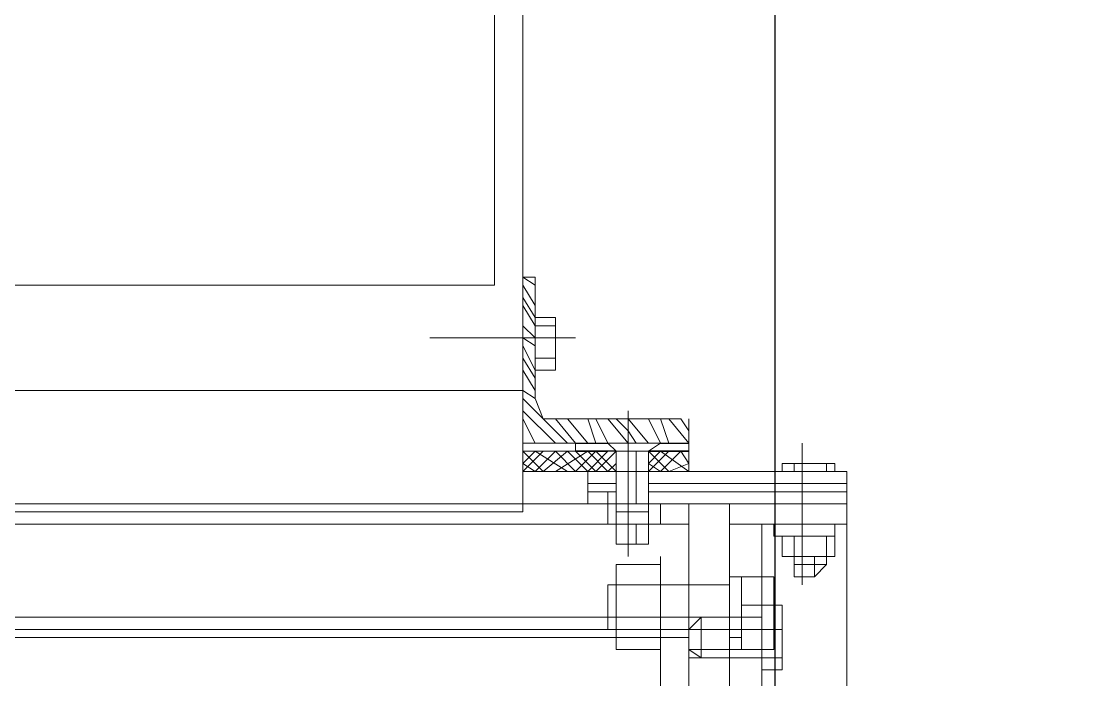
# Model space of a CAD drawing. Header units: millimetres. Extents: x 3220 to 226993, y 817 to 176024.
# Drawn here: x 123854.3 to 124230.3, y 147836.5 to 148072 of the extents above; entities that cross this region are included whole.
import ezdxf

# ---------------------------------------------------------------- set-up
doc = ezdxf.new("R2010")
doc.units = ezdxf.units.MM

# ---------------------------------------------------------------- blocks, each defined once
blk = doc.blocks.new('ligne broyage 2')
at = {"color": 7, "linetype": 'Continuous', "lineweight": 15, "true_color": 0x000007}
for points in [[(1771.13, 10342.84), (1771.13, 9728.04), (1771.13, 9728.04)], [(2370.01, 10020.25), (2370.01, 9809.05), (1781.26, 9809.05)], [(1781.26, 10020.25), (1781.26, 9809.05), (1781.26, 9809.05)], [(1771.13, 9811.94), (1771.13, 9752.63), (1711.82, 9752.63)], [(1771.13, 9811.94), (1771.13, 9752.63), (1711.82, 9752.63)], [(1771.13, 9811.94), (1766.79, 9811.94), (1766.79, 9809.05)], [(1771.13, 9811.94), (1766.79, 9811.94), (1766.79, 9809.05)], [(1766.79, 9809.05), (1766.79, 9768.55)], [(1766.79, 9809.05), (1766.79, 9768.55)], [(2378.69, 9771.44), (1771.13, 9771.44), (1771.13, 9771.44)], [(1759.56, 9761.31), (1763.9, 9761.31), (1766.79, 9768.55)], [(1759.56, 9761.31), (1763.9, 9761.31), (1766.79, 9768.55)], [(1711.82, 9752.63), (1711.82, 9756.97), (1714.71, 9761.31)], [(1711.82, 9756.97), (1711.82, 9761.31)], [(1711.82, 9752.63), (1711.82, 9756.97), (1714.71, 9761.31)], [(1711.82, 9756.97), (1711.82, 9761.31)], [(1759.56, 9761.31), (1714.71, 9761.31)], [(1759.56, 9761.31), (1714.71, 9761.31)]]:
    blk.add_lwpolyline(points, dxfattribs=at)
at = {"color": 1, "linetype": 'Continuous', "lineweight": 5, "true_color": 0x000001}
for points in [[(1766.79, 9809.05), (1771.13, 9811.94)], [(1766.79, 9801.82), (1771.13, 9809.05)], [(1766.79, 9797.48), (1771.13, 9804.71)], [(1766.79, 9794.59), (1771.13, 9801.82)], [(1759.56, 9778.67), (1759.56, 9797.48), (1759.56, 9797.48)], [(1766.79, 9794.59), (1759.56, 9794.59), (1759.56, 9797.48)], [(1759.56, 9797.48), (1766.79, 9797.48), (1766.79, 9778.67)], [(1759.56, 9783.01), (1759.56, 9794.59), (1759.56, 9794.59)], [(1766.79, 9790.25), (1771.13, 9794.59)], [(1804.4, 9790.25), (1752.32, 9790.25), (1752.32, 9790.25)], [(1771.13, 9790.25), (1766.79, 9787.35), (1766.79, 9787.35)], [(1766.79, 9778.67), (1771.13, 9787.35)], [(1759.56, 9783.01), (1766.79, 9783.01), (1766.79, 9783.01)], [(1766.79, 9775.78), (1771.13, 9783.01)], [(1766.79, 9771.44), (1771.13, 9778.67)], [(1766.79, 9768.55), (1771.13, 9771.44)], [(1755.22, 9752.63), (1771.13, 9768.55)], [(1759.56, 9752.63), (1771.13, 9764.21)], [(1711.82, 9752.63), (1719.05, 9761.31)], [(1719.05, 9752.63), (1721.95, 9761.31)], [(1721.95, 9752.63), (1726.29, 9761.31)], [(1726.29, 9752.63), (1733.52, 9761.31)], [(1733.52, 9752.63), (1740.75, 9761.31)], [(1733.52, 9756.97), (1737.86, 9761.31)], [(1740.75, 9752.63), (1745.09, 9761.31)], [(1745.09, 9752.63), (1747.99, 9761.31)], [(1747.99, 9752.63), (1755.22, 9761.31)], [(1752.32, 9752.63), (1759.56, 9761.31)], [(1766.79, 9752.63), (1771.13, 9761.31)], [(1730.63, 9752.63), (1733.52, 9756.97)], [(1771.13, 9752.63), (1771.13, 9756.97)]]:
    blk.add_lwpolyline(points, dxfattribs=at)
at = {"color": 7, "linetype": 'Continuous', "lineweight": 5, "true_color": 0x000007}
for points in [[(1766.79, 9809.05), (1771.13, 9811.94)], [(1766.79, 9801.82), (1771.13, 9809.05)], [(1766.79, 9797.48), (1771.13, 9804.71)], [(1766.79, 9794.59), (1771.13, 9801.82)], [(1759.56, 9797.48), (1766.79, 9797.48)], [(1759.56, 9797.48), (1759.56, 9794.59), (1766.79, 9794.59)], [(1759.56, 9783.01), (1759.56, 9797.48)], [(1766.79, 9778.67), (1766.79, 9797.48)], [(1759.56, 9794.59), (1759.56, 9783.01)], [(1766.79, 9790.25), (1771.13, 9794.59)], [(1771.13, 9790.25), (1766.79, 9787.35), (1766.79, 9787.35)], [(1766.79, 9778.67), (1771.13, 9787.35)], [(1759.56, 9783.01), (1766.79, 9783.01)], [(1759.56, 9783.01), (1759.56, 9778.67), (1759.56, 9778.67)], [(1766.79, 9775.78), (1771.13, 9783.01)], [(1759.56, 9778.67), (1766.79, 9778.67), (1766.79, 9778.67)], [(1759.56, 9778.67), (1766.79, 9778.67)], [(1766.79, 9771.44), (1771.13, 9778.67)], [(1766.79, 9768.55), (1771.13, 9771.44)], [(1755.22, 9752.63), (1771.13, 9768.55)], [(1733.52, 9712.13), (1733.52, 9764.21), (1733.52, 9764.21)], [(1759.56, 9752.63), (1771.13, 9764.21)], [(1711.82, 9752.63), (1719.05, 9761.31)], [(1719.05, 9752.63), (1721.95, 9761.31)], [(1721.95, 9752.63), (1726.29, 9761.31)], [(1726.29, 9752.63), (1733.52, 9761.31)], [(1733.52, 9756.97), (1737.86, 9761.31)], [(1733.52, 9752.63), (1740.75, 9761.31)], [(1740.75, 9752.63), (1745.09, 9761.31)], [(1745.09, 9752.63), (1747.99, 9761.31)], [(1747.99, 9752.63), (1755.22, 9761.31)], [(1752.32, 9752.63), (1759.56, 9761.31)], [(1766.79, 9752.63), (1771.13, 9761.31)], [(1730.63, 9752.63), (1733.52, 9756.97)], [(1771.13, 9752.63), (1771.13, 9756.97)], [(1671.32, 9702), (1671.32, 9752.63)], [(1671.32, 9702), (1671.32, 9752.63)], [(1711.82, 9749.74), (1711.82, 9752.63)], [(1721.95, 9752.63), (1711.82, 9752.63)], [(1711.82, 9749.74), (1711.82, 9752.63)], [(1726.29, 9749.74), (1721.95, 9752.63)], [(1737.86, 9749.74), (1740.75, 9752.63)], [(1752.32, 9752.63), (1740.75, 9752.63)], [(1711.82, 9742.51), (1721.95, 9749.74)], [(1711.82, 9745.4), (1714.71, 9749.74)], [(1711.82, 9745.4), (1714.71, 9749.74)], [(1711.82, 9742.51), (1721.95, 9749.74)], [(1721.95, 9742.51), (1714.71, 9749.74)], [(1721.95, 9742.51), (1714.71, 9749.74)], [(1719.05, 9742.51), (1726.29, 9749.74)], [(1726.29, 9742.51), (1719.05, 9749.74)], [(1719.05, 9742.51), (1726.29, 9749.74)], [(1726.29, 9742.51), (1719.05, 9749.74)], [(1726.29, 9745.4), (1721.95, 9749.74)], [(1726.29, 9745.4), (1721.95, 9749.74)], [(1726.29, 9749.74), (1726.29, 9730.94)], [(1730.63, 9749.74), (1730.63, 9730.94)], [(1737.86, 9742.51), (1745.09, 9749.74)], [(1737.86, 9745.4), (1737.86, 9749.74)], [(1745.09, 9742.51), (1737.86, 9749.74)], [(1737.86, 9749.74), (1752.32, 9749.74), (1740.75, 9749.74)], [(1737.86, 9749.74), (1737.86, 9730.94)], [(1737.86, 9745.4), (1737.86, 9749.74)], [(1737.86, 9742.51), (1745.09, 9749.74)], [(1745.09, 9742.51), (1737.86, 9749.74)], [(1737.86, 9749.74), (1737.86, 9730.94)], [(1740.75, 9742.51), (1747.99, 9749.74)], [(1747.99, 9742.51), (1740.75, 9749.74)], [(1740.75, 9742.51), (1747.99, 9749.74)], [(1747.99, 9742.51), (1740.75, 9749.74)], [(1745.09, 9742.51), (1752.32, 9749.74)], [(1752.32, 9742.51), (1745.09, 9749.74)], [(1745.09, 9742.51), (1752.32, 9749.74)], [(1752.32, 9742.51), (1745.09, 9749.74)], [(1747.99, 9742.51), (1755.22, 9749.74)], [(1759.56, 9742.51), (1747.99, 9749.74)], [(1747.99, 9742.51), (1755.22, 9749.74)], [(1759.56, 9742.51), (1747.99, 9749.74)], [(1752.32, 9742.51), (1759.56, 9749.74)], [(1752.32, 9742.51), (1759.56, 9749.74)], [(1755.22, 9742.51), (1766.79, 9749.74)], [(1763.9, 9742.51), (1755.22, 9749.74)], [(1755.22, 9742.51), (1766.79, 9749.74)], [(1763.9, 9742.51), (1755.22, 9749.74)], [(1766.79, 9742.51), (1759.56, 9749.74)], [(1766.79, 9742.51), (1759.56, 9749.74)], [(1763.9, 9742.51), (1771.13, 9749.74)], [(1771.13, 9742.51), (1763.9, 9749.74)], [(1763.9, 9742.51), (1771.13, 9749.74)], [(1771.13, 9742.51), (1763.9, 9749.74)], [(1771.13, 9745.4), (1766.79, 9749.74)], [(1771.13, 9745.4), (1766.79, 9749.74)], [(1662.64, 9745.4), (1659.74, 9745.4), (1659.74, 9745.4)], [(1659.74, 9745.4), (1659.74, 9742.51)], [(1662.64, 9745.4), (1678.55, 9745.4)], [(1662.64, 9745.4), (1662.64, 9742.51)], [(1678.55, 9745.4), (1662.64, 9745.4), (1662.64, 9745.4)], [(1674.21, 9745.4), (1674.21, 9742.51)], [(1678.55, 9745.4), (1678.55, 9742.51), (1678.55, 9742.51)], [(1719.05, 9742.51), (1711.82, 9745.4)], [(1719.05, 9742.51), (1711.82, 9745.4)], [(1721.95, 9742.51), (1726.29, 9745.4)], [(1721.95, 9742.51), (1726.29, 9745.4)], [(1726.29, 9742.51), (1726.29, 9745.4)], [(1726.29, 9742.51), (1726.29, 9745.4)], [(1740.75, 9742.51), (1737.86, 9745.4)], [(1740.75, 9742.51), (1737.86, 9745.4)], [(1766.79, 9742.51), (1771.13, 9745.4)], [(1766.79, 9742.51), (1771.13, 9745.4)], [(1771.13, 9742.51), (1771.13, 9745.4)], [(1771.13, 9742.51), (1771.13, 9745.4)], [(1755.22, 9742.51), (1655.4, 9742.51)], [(1655.4, 9730.94), (1655.4, 9742.51)], [(1659.74, 9742.51), (1678.55, 9742.51)], [(1714.71, 9742.51), (1711.82, 9742.51)], [(1714.71, 9742.51), (1711.82, 9742.51)], [(1747.99, 9730.94), (1747.99, 9742.51)], [(1655.4, 9730.94), (1655.4, 9735.28)], [(1655.4, 9730.94), (1655.4, 9735.28), (1655.4, 9735.28)], [(1726.29, 9735.28), (1655.4, 9735.28)], [(1747.99, 9735.28), (1737.86, 9735.28)], [(1740.75, 9730.94), (1740.75, 9735.28)], [(1655.4, 9445.96), (1655.4, 9730.94)], [(1659.74, 9723.7), (1655.4, 9723.7), (1697.35, 9723.7), (1655.4, 9723.7), (1655.4, 9730.94)], [(1655.4, 9730.94), (1755.22, 9730.94)], [(1655.4, 9730.94), (1755.22, 9730.94)], [(1697.35, 9730.94), (1711.82, 9730.94)], [(1697.35, 9730.94), (1697.35, 9545.77)], [(1697.35, 9545.77), (1697.35, 9730.94)], [(1711.82, 9730.94), (1697.35, 9730.94), (1697.35, 9723.7)], [(1697.35, 9730.94), (1697.35, 9723.7)], [(1711.82, 9730.94), (1697.35, 9730.94), (2440.9, 9730.94)], [(1711.82, 9730.94), (2440.9, 9730.94)], [(1711.82, 9730.94), (1711.82, 9545.77)], [(1711.82, 9730.94), (1711.82, 9545.77)], [(1726.29, 9728.04), (1726.29, 9730.94), (1721.95, 9730.94), (1721.95, 9728.04)], [(1740.75, 9728.04), (1740.75, 9730.94), (1737.86, 9730.94), (1737.86, 9728.04)], [(1721.95, 9728.04), (1721.95, 9723.7)], [(1726.29, 9728.04), (1726.29, 9723.7)], [(1737.86, 9728.04), (1726.29, 9728.04)], [(1737.86, 9728.04), (1737.86, 9723.7)], [(1740.75, 9728.04), (1740.75, 9723.7)], [(1771.13, 9728.04), (2378.69, 9728.04), (2378.69, 9728.04)], [(1655.4, 9723.7), (1697.35, 9723.7)], [(1697.35, 9723.7), (1655.4, 9723.7), (1655.4, 9723.7)], [(1659.74, 9723.7), (1659.74, 9719.36), (1681.44, 9719.36)], [(1659.74, 9723.7), (1681.44, 9723.7)], [(1681.44, 9723.7), (1681.44, 9719.36)], [(1685.78, 9168.22), (1685.78, 9723.7)], [(1711.82, 9723.7), (1721.95, 9723.7)], [(1721.95, 9723.7), (2429.32, 9723.7)], [(1721.95, 9723.7), (2429.32, 9723.7), (2429.32, 9723.7)], [(1721.95, 9723.7), (1740.75, 9723.7), (1740.75, 9723.7)], [(1726.29, 9723.7), (1740.75, 9723.7)], [(1726.29, 9723.7), (1726.29, 9716.47)], [(1730.63, 9723.7), (1730.63, 9716.47)], [(1737.86, 9723.7), (1737.86, 9716.47)], [(1737.86, 9723.7), (1737.86, 9716.47), (1737.86, 9716.47)], [(1659.74, 9719.36), (1659.74, 9712.13)], [(1662.64, 9719.36), (1659.74, 9719.36), (1659.74, 9719.36)], [(1662.64, 9712.13), (1662.64, 9719.36), (1674.21, 9719.36)], [(1674.21, 9719.36), (1674.21, 9712.13)], [(1678.55, 9719.36), (1674.21, 9719.36), (1674.21, 9719.36)], [(1678.55, 9719.36), (1678.55, 9712.13)], [(1730.63, 9716.47), (1726.29, 9716.47), (1737.86, 9716.47)], [(1730.63, 9716.47), (1737.86, 9716.47)], [(1659.74, 9712.13), (1678.55, 9712.13), (1678.55, 9712.13)], [(1662.64, 9709.24), (1666.98, 9704.9), (1666.98, 9712.13)], [(1662.64, 9712.13), (1662.64, 9709.24)], [(1678.55, 9712.13), (1662.64, 9712.13)], [(1674.21, 9712.13), (1674.21, 9704.9)], [(1674.21, 9712.13), (1674.21, 9709.24)], [(1721.95, 9664.39), (1721.95, 9712.13)], [(1662.64, 9709.24), (1674.21, 9709.24), (1674.21, 9704.9)], [(1721.95, 9709.24), (1721.95, 9704.9), (1721.95, 9704.9)], [(1721.95, 9709.24), (1737.86, 9709.24), (1737.86, 9709.24)], [(1721.95, 9702), (1721.95, 9709.24), (1721.95, 9709.24)], [(1737.86, 9702), (1737.86, 9709.24), (1737.86, 9704.9)], [(1674.21, 9704.9), (1666.98, 9704.9)], [(1681.44, 9704.9), (1681.44, 9683.2)], [(1693.02, 9704.9), (1681.44, 9704.9), (1681.44, 9704.9)], [(1685.78, 9704.9), (1685.78, 9694.77)], [(1693.02, 9704.9), (1693.02, 9694.77)], [(1697.35, 9704.9), (1693.02, 9704.9)], [(1721.95, 9702), (1737.86, 9702), (1737.86, 9704.9)], [(1721.95, 9704.9), (1721.95, 9702), (1721.95, 9702)], [(1737.86, 9683.2), (1737.86, 9704.9)], [(1737.86, 9702), (1697.35, 9702), (1697.35, 9702)], [(1721.95, 9686.09), (1721.95, 9702), (1721.95, 9702)], [(1737.86, 9686.09), (1737.86, 9702), (1737.86, 9702)], [(1737.86, 9702), (1737.86, 9686.09)], [(1740.75, 9702), (1737.86, 9702)], [(1740.75, 9686.09), (1740.75, 9702)], [(1678.55, 9694.77), (1678.55, 9675.97), (1678.55, 9675.97)], [(1678.55, 9694.77), (1685.78, 9694.77), (1685.78, 9690.43)], [(1678.55, 9694.77), (1678.55, 9690.43)], [(1685.78, 9678.86), (1685.78, 9694.77), (1693.02, 9694.77)], [(1685.78, 9690.43), (1685.78, 9694.77)], [(1685.78, 9690.43), (1685.78, 9694.77)], [(1693.02, 9694.77), (1693.02, 9678.86)], [(1678.55, 9675.97), (1678.55, 9690.43), (1678.55, 9690.43)], [(1707.48, 9690.43), (1685.78, 9690.43)], [(1685.78, 9686.09), (1685.78, 9690.43), (1685.78, 9690.43)], [(1697.35, 9690.43), (1685.78, 9690.43)], [(1707.48, 9690.43), (1707.48, 9675.97), (1711.82, 9678.86)], [(1711.82, 9686.09), (1707.48, 9690.43)], [(1711.82, 9690.43), (1707.48, 9690.43), (1707.48, 9675.97)], [(2440.9, 9690.43), (1711.82, 9690.43)], [(1678.55, 9686.09), (1685.78, 9686.09)], [(1707.48, 9686.09), (1685.78, 9686.09)], [(1685.78, 9675.97), (1685.78, 9686.09), (1685.78, 9686.09)], [(1697.35, 9686.09), (1737.86, 9686.09)], [(1711.82, 9686.09), (1697.35, 9686.09)], [(1711.82, 9686.09), (2440.9, 9686.09)], [(1721.95, 9686.09), (1737.86, 9686.09)], [(1737.86, 9686.09), (1721.95, 9686.09), (1721.95, 9683.2)], [(1737.86, 9686.09), (1721.95, 9686.09), (1721.95, 9678.86), (1721.95, 9683.2)], [(1737.86, 9678.86), (1737.86, 9686.09), (1737.86, 9683.2)], [(1737.86, 9686.09), (1740.75, 9686.09)], [(1681.44, 9683.2), (1681.44, 9678.86)], [(1693.02, 9683.2), (1697.35, 9683.2)], [(1711.82, 9683.2), (2440.9, 9683.2)], [(1711.82, 9683.2), (2440.9, 9683.2)], [(1737.86, 9678.86), (1737.86, 9683.2)], [(1681.44, 9678.86), (1693.02, 9678.86), (1693.02, 9678.86)], [(1707.48, 9678.86), (1685.78, 9678.86)], [(1685.78, 9675.97), (1685.78, 9678.86), (1685.78, 9678.86)], [(1697.35, 9678.86), (1711.82, 9678.86)], [(1721.95, 9678.86), (1737.86, 9678.86), (1737.86, 9678.86)], [(1678.55, 9671.63), (1678.55, 9675.97), (1685.78, 9675.97)], [(1678.55, 9675.97), (1678.55, 9671.63), (1678.55, 9671.63)], [(1685.78, 9675.97), (1707.48, 9675.97)], [(1685.78, 9675.97), (1685.78, 9671.63), (1685.78, 9671.63)], [(1685.78, 9671.63), (1685.78, 9675.97)], [(1685.78, 9675.97), (1697.35, 9675.97)], [(1711.82, 9675.97), (1707.48, 9675.97)], [(1678.55, 9671.63), (1685.78, 9671.63), (1685.78, 9671.63)]]:
    blk.add_lwpolyline(points, dxfattribs=at)
at = {"color": 5, "linetype": 'Continuous', "lineweight": 5, "true_color": 0x000005}
for points in [[(1733.52, 9712.13), (1733.52, 9764.21)], [(1726.29, 9749.74), (1721.95, 9752.63)], [(1737.86, 9749.74), (1740.75, 9752.63)], [(1726.29, 9749.74), (1726.29, 9730.94)], [(1730.63, 9749.74), (1730.63, 9730.94)], [(1737.86, 9749.74), (1737.86, 9730.94)], [(1737.86, 9749.74), (1737.86, 9730.94)], [(1740.75, 9730.94), (1740.75, 9735.28)], [(1721.95, 9728.04), (1721.95, 9730.94), (1726.29, 9730.94), (1726.29, 9728.04)], [(1737.86, 9728.04), (1737.86, 9730.94), (1740.75, 9730.94), (1740.75, 9728.04)], [(1721.95, 9728.04), (1721.95, 9723.7)], [(1726.29, 9728.04), (1737.86, 9728.04)], [(1726.29, 9728.04), (1726.29, 9723.7)], [(1737.86, 9728.04), (1737.86, 9723.7)], [(1740.75, 9728.04), (1740.75, 9723.7)], [(1726.29, 9723.7), (1721.95, 9723.7), (1721.95, 9723.7)], [(1726.29, 9723.7), (1726.29, 9716.47)], [(1740.75, 9723.7), (1726.29, 9723.7), (1726.29, 9723.7)], [(1726.29, 9723.7), (1740.75, 9723.7)], [(1730.63, 9723.7), (1730.63, 9716.47)], [(1737.86, 9716.47), (1737.86, 9723.7), (1737.86, 9723.7)], [(1737.86, 9723.7), (1737.86, 9716.47)], [(1737.86, 9716.47), (1726.29, 9716.47), (1730.63, 9716.47)], [(1730.63, 9716.47), (1737.86, 9716.47)]]:
    blk.add_lwpolyline(points, dxfattribs=at)
at = {"color": 7, "linetype": 'Continuous', "lineweight": 5, "true_color": 0x000007}
for points in [[(1752.32, 9749.74), (1752.32, 9752.63), (1711.82, 9752.63), (1711.82, 9749.74)], [(1771.13, 9742.51), (1771.13, 9749.74), (1711.82, 9749.74), (1711.82, 9742.51)], [(1726.29, 9749.74), (1711.82, 9749.74)], [(1726.29, 9738.17), (1655.4, 9738.17)], [(1747.99, 9738.17), (1737.86, 9738.17)], [(1697.35, 9730.94), (1655.4, 9730.94)], [(1655.4, 9730.94), (1697.35, 9730.94)], [(1697.35, 9730.94), (1711.82, 9730.94)], [(1721.95, 9730.94), (1740.75, 9730.94)], [(1721.95, 9702), (1737.86, 9702)]]:
    blk.add_lwpolyline(points, close=True, dxfattribs=at)
at = {"color": 7, "linetype": 'Continuous', "lineweight": -2, "true_color": 0x000007}
for points in [[(1721.95, 9752.63), (1711.82, 9752.63), (1711.82, 9752.63)], [(1752.32, 9752.63), (1740.75, 9752.63), (1740.75, 9752.63)], [(1737.86, 9749.74), (1752.32, 9749.74), (1740.75, 9749.74)]]:
    blk.add_lwpolyline(points, dxfattribs=at)
at = {"color": 7, "linetype": 'Continuous', "lineweight": 15, "true_color": 0x000007}
for points in [[(1752.32, 9749.74), (1752.32, 9752.63), (1711.82, 9752.63), (1711.82, 9749.74)], [(1771.13, 9742.51), (1771.13, 9749.74), (1711.82, 9749.74), (1711.82, 9742.51)]]:
    blk.add_lwpolyline(points, close=True, dxfattribs=at)
at = {"color": 7, "linetype": 'Continuous', "lineweight": -2, "true_color": 0x000007}
blk.add_lwpolyline([(1726.29, 9749.74), (1711.82, 9749.74)], close=True, dxfattribs=at)
at = {"color": 5, "linetype": 'Continuous', "lineweight": 5, "true_color": 0x000005}
blk.add_lwpolyline([(1721.95, 9730.94), (1740.75, 9730.94)], close=True, dxfattribs=at)

msp = doc.modelspace()

# ---------------------------------------------------------------- linework, layer by layer
at = {"color": 30}
msp.add_lwpolyline([(125168.69, 142453.31), (125168.69, 142556.15, 0.093489), (125160.1, 142601.68), (124149.64, 145184.85, -0.093489), (124123.87, 145321.46), (124123.87, 154096.43)], format="xyb", dxfattribs=at)

# ---------------------------------------------------------------- block references
at = {"xscale": -1}
msp.add_blockref('ligne broyage 2', (125804.85, 138168.54), dxfattribs=at)

doc.saveas('drawing.dxf')
